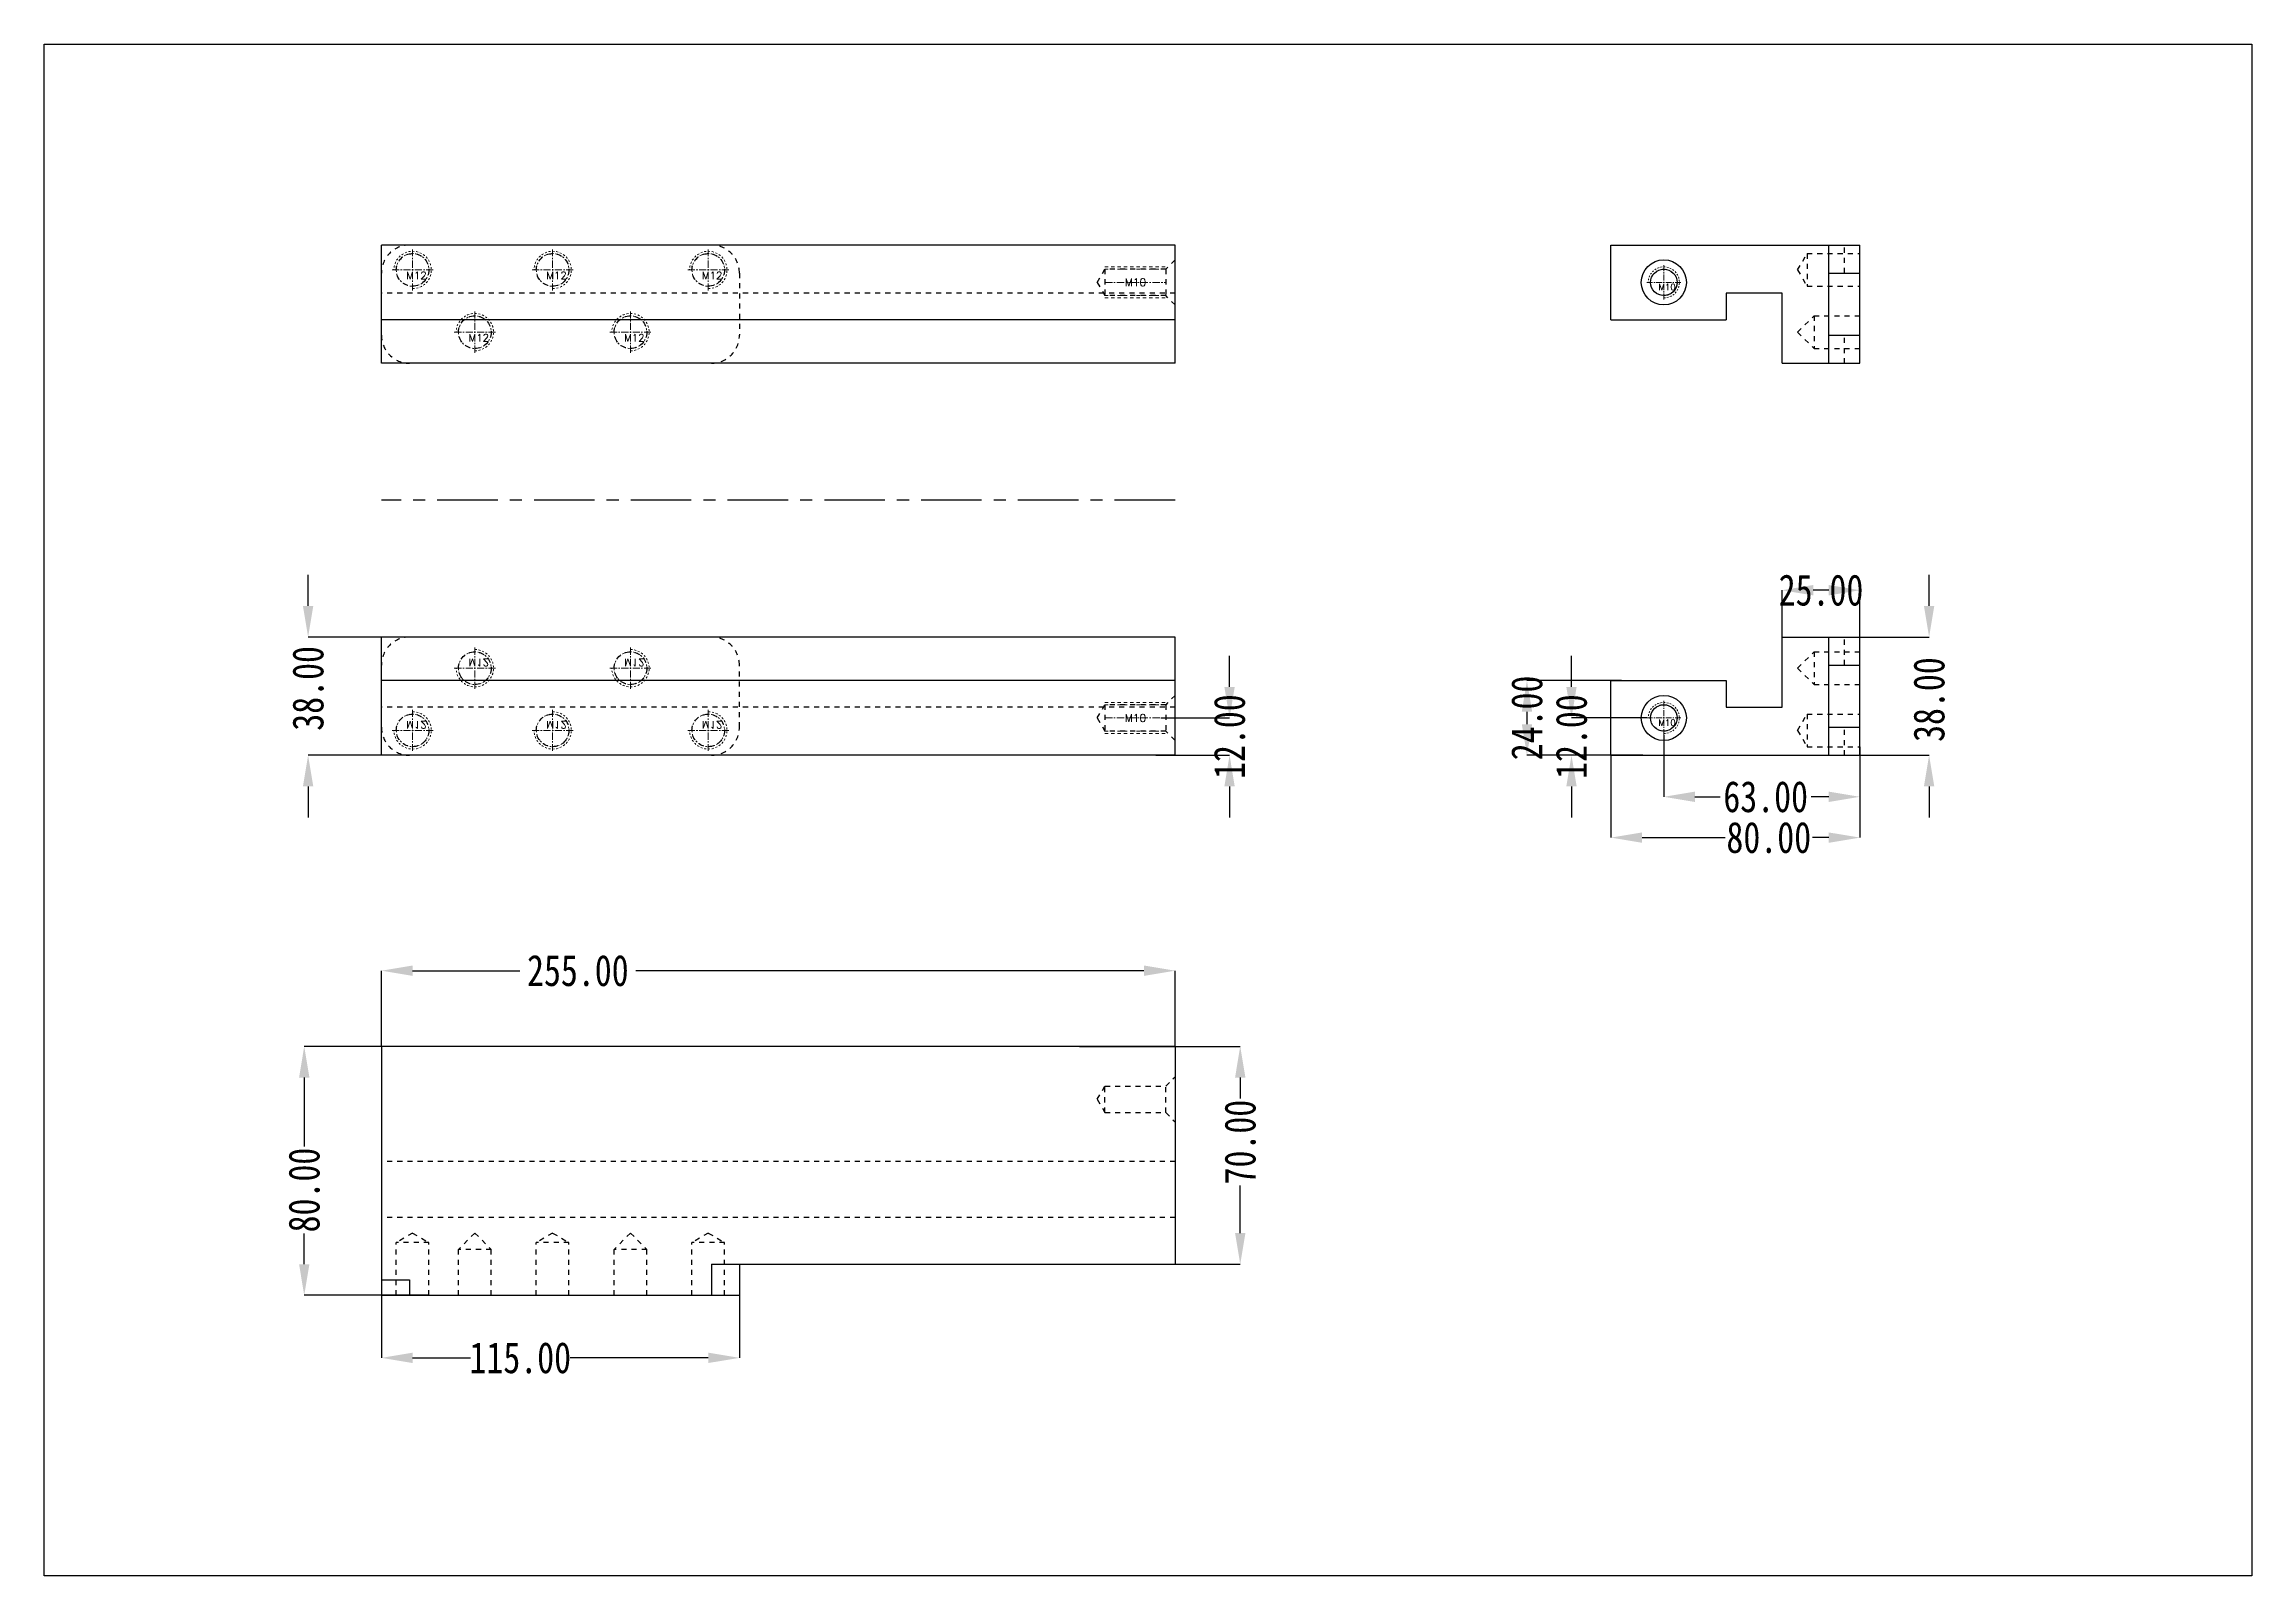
# Model space of a CAD drawing. Header units: millimetres. Extents: x -946 to 3963, y -10008 to 1396.
# Drawn here: x 1090 to 1800, y -7202 to -6709 of the extents above; entities that cross this region are included whole.
import ezdxf
from ezdxf.enums import TextEntityAlignment as Align

# ---------------------------------------------------------------- set-up
doc = ezdxf.new("R2010")
doc.units = ezdxf.units.MM
doc.header["$LTSCALE"] = 16.335
doc.header["$PDMODE"] = 3
doc.header["$PDSIZE"] = 0.3125
doc.linetypes.add('CENTER', pattern=[0.6, 0.375, -0.075, 0.075, -0.075])
doc.linetypes.add('HIDDEN', pattern=[0.2, 0.1, -0.1])
doc.layers.get('0').update_dxf_attribs({"linetype": 'CONTINUOUS'})
doc.layers.get('Defpoints').update_dxf_attribs({"linetype": 'CONTINUOUS'})
doc.layers.add('DEFAULT_2', color=8, linetype='HIDDEN')
doc.layers.add('screw', color=33, linetype='CONTINUOUS', lineweight=13)
doc.styles.get("Standard").update_dxf_attribs({"font": 'txt', "width": 0.8})
doc.styles.add('TXT', font='txt.shx', dxfattribs={"bigfont": 'gbcbig.shx'})
doc.dimstyles.new('11', dxfattribs={"dimtxt": 10, "dimasz": 10, "dimexe": 0, "dimexo": 0, "dimgap": 0, "dimtad": 0, "dimzin": 0, "dimdsep": 46, "dimtxsty": 'Standard', "dimcen": 0, "dimclrd": 4, "dimclre": 4, "dimclrt": 6, "dimazin": 0, "dimtfac": 1, "dimtofl": 0, "dimtmove": 0, "dimatfit": 3, "dimfxl": 0, "dimtolj": 1, "dimtzin": 0, "dimarcsym": 0})

# ---------------------------------------------------------------- blocks, each defined once
blk = doc.blocks.new('screw_m12_g')
at = {"layer": 'screw', "color": 1, "linetype": 'CENTER', "ltscale": 0.373186}
for p, q in [((-6.6, 0), (6.6, 0)), ((0, -6.6), (0, 6.6))]:
    blk.add_line(p, q, dxfattribs=at)
at = {"layer": 'screw', "linetype": 'HIDDEN', "ltscale": 0.373186}
blk.add_circle((0, 0), 5.25, dxfattribs=at)
at = {"layer": 'screw', "color": 92, "linetype": 'HIDDEN', "ltscale": 0.373186}
blk.add_arc((0, 0), 6, 270, 180, dxfattribs=at)
at = {"layer": 'screw', "color": 6, "style": 'TXT'}
blk.add_text('M12', height=2.4, dxfattribs=at).set_placement((-2.04, -3))
blk = doc.blocks.new('screw_m10_g')
at = {"layer": 'screw', "color": 1, "linetype": 'CENTER', "ltscale": 0.310989}
for p, q in [((-5.5, 0), (5.5, 0)), ((0, -5.5), (0, 5.5))]:
    blk.add_line(p, q, dxfattribs=at)
at = {"layer": 'screw', "color": 33, "linetype": 'HIDDEN', "ltscale": 0.310989}
blk.add_circle((0, 0), 4.25, dxfattribs=at)
at = {"layer": 'screw', "color": 92, "linetype": 'HIDDEN', "ltscale": 0.310989}
blk.add_arc((0, 0), 5, 270, 180, dxfattribs=at)
at = {"layer": 'screw', "color": 6, "style": 'TXT'}
blk.add_text('M10', height=2, dxfattribs=at).set_placement((-1.7, -2.5))
blk = doc.blocks.new('*D347')
at = {"color": 4, "lineweight": -2}
for p, q in [((1198.74, -7031.52), (1198.74, -7007.19)), ((1208.74, -7007.19), (1243.17, -7007.19)), ((1443.74, -7007.19), (1280.5, -7007.19)), ((1453.74, -7031.52), (1453.74, -7007.19))]:
    blk.add_line(p, q, dxfattribs=at)
at = {"color": 4}
for points in [[(1208.74, -7005.52), (1208.74, -7008.85), (1198.74, -7007.19)], [(1443.74, -7005.52), (1443.74, -7008.85), (1453.74, -7007.19)]]:
    blk.add_solid(points, dxfattribs=at)
at = {"layer": 'Defpoints', "color": 0}
for p in [(1198.74, -7007.19), (1198.74, -7031.52), (1453.74, -7031.52)]:
    blk.add_point(p, dxfattribs=at)
at = {"color": 6, "insert": (1261.83, -7007.19), "char_height": 10, "attachment_point": 5}
blk.add_mtext('\\A1;255.00', dxfattribs=at)
blk = doc.blocks.new('*D348')
at = {"color": 4, "lineweight": -2}
for p, q in [((1210.55, -7031.52), (1173.92, -7031.52)), ((1173.92, -7041.52), (1173.92, -7063.69)), ((1173.92, -7101.52), (1173.92, -7091.69)), ((1213.99, -7111.52), (1173.92, -7111.52))]:
    blk.add_line(p, q, dxfattribs=at)
at = {"color": 4}
for points in [[(1172.26, -7041.52), (1175.59, -7041.52), (1173.92, -7031.52)], [(1172.26, -7101.52), (1175.59, -7101.52), (1173.92, -7111.52)]]:
    blk.add_solid(points, dxfattribs=at)
at = {"layer": 'Defpoints', "color": 0}
for p in [(1210.55, -7031.52), (1173.92, -7111.52), (1213.99, -7111.52)]:
    blk.add_point(p, dxfattribs=at)
at = {"color": 6, "insert": (1173.92, -7077.69), "char_height": 10, "attachment_point": 5, "rotation": 90}
blk.add_mtext('\\A1;80.00', dxfattribs=at)
blk = doc.blocks.new('*D349')
at = {"color": 4, "lineweight": -2}
for p, q in [((1198.74, -7086.52), (1198.74, -7131.63)), ((1313.74, -7111.52), (1313.74, -7131.63)), ((1208.74, -7131.63), (1227.33, -7131.63)), ((1303.74, -7131.63), (1259.33, -7131.63))]:
    blk.add_line(p, q, dxfattribs=at)
at = {"color": 4}
for points in [[(1208.74, -7129.96), (1208.74, -7133.29), (1198.74, -7131.63)], [(1303.74, -7129.96), (1303.74, -7133.29), (1313.74, -7131.63)]]:
    blk.add_solid(points, dxfattribs=at)
at = {"layer": 'Defpoints', "color": 0}
for p in [(1198.74, -7086.52), (1313.74, -7111.52), (1198.74, -7131.63)]:
    blk.add_point(p, dxfattribs=at)
at = {"color": 6, "insert": (1243.33, -7131.63), "char_height": 10, "attachment_point": 5}
blk.add_mtext('\\A1;115.00', dxfattribs=at)
blk = doc.blocks.new('*D350')
at = {"color": 4, "lineweight": -2}
for p, q in [((1423, -7031.52), (1474.66, -7031.52)), ((1474.66, -7041.52), (1474.66, -7048.28)), ((1474.66, -7091.52), (1474.66, -7076.28)), ((1445.36, -7101.52), (1474.66, -7101.52))]:
    blk.add_line(p, q, dxfattribs=at)
at = {"color": 4}
for points in [[(1473, -7041.52), (1476.33, -7041.52), (1474.66, -7031.52)], [(1473, -7091.52), (1476.33, -7091.52), (1474.66, -7101.52)]]:
    blk.add_solid(points, dxfattribs=at)
at = {"layer": 'Defpoints', "color": 0}
for p in [(1423, -7031.52), (1445.36, -7101.52), (1474.66, -7101.52)]:
    blk.add_point(p, dxfattribs=at)
at = {"color": 6, "insert": (1474.66, -7062.28), "char_height": 10, "attachment_point": 5, "rotation": 90}
blk.add_mtext('\\A1;70.00', dxfattribs=at)
blk = doc.blocks.new('*D351')
at = {"color": 4, "lineweight": -2}
for p, q in [((1648.77, -6899.95), (1648.77, -6884.9)), ((1663.77, -6884.9), (1658.77, -6884.9)), ((1673.77, -6899.95), (1673.77, -6884.9))]:
    blk.add_line(p, q, dxfattribs=at)
at = {"color": 4}
for points in [[(1658.77, -6883.23), (1658.77, -6886.56), (1648.77, -6884.9)], [(1663.77, -6883.23), (1663.77, -6886.56), (1673.77, -6884.9)]]:
    blk.add_solid(points, dxfattribs=at)
at = {"layer": 'Defpoints', "color": 0}
for p in [(1648.77, -6884.9), (1648.77, -6899.95), (1673.77, -6899.95)]:
    blk.add_point(p, dxfattribs=at)
at = {"color": 6, "insert": (1661.27, -6884.9), "char_height": 10, "attachment_point": 5}
blk.add_mtext('\\A1;25.00', dxfattribs=at)
blk = doc.blocks.new('*D352')
at = {"color": 4, "lineweight": -2}
for p, q in [((1593.77, -6937.95), (1593.77, -6964.41)), ((1673.77, -6937.95), (1673.77, -6964.41)), ((1603.77, -6964.41), (1630.49, -6964.41)), ((1663.77, -6964.41), (1658.49, -6964.41))]:
    blk.add_line(p, q, dxfattribs=at)
at = {"color": 4}
for points in [[(1603.77, -6962.75), (1603.77, -6966.08), (1593.77, -6964.41)], [(1663.77, -6962.75), (1663.77, -6966.08), (1673.77, -6964.41)]]:
    blk.add_solid(points, dxfattribs=at)
at = {"layer": 'Defpoints', "color": 0}
for p in [(1593.77, -6937.95), (1673.77, -6937.95), (1593.77, -6964.41)]:
    blk.add_point(p, dxfattribs=at)
at = {"color": 6, "insert": (1644.49, -6964.41), "char_height": 10, "attachment_point": 5}
blk.add_mtext('\\A1;80.00', dxfattribs=at)
blk = doc.blocks.new('*D353')
at = {"color": 4, "lineweight": -2}
for p, q in [((1597.16, -6913.95), (1566.79, -6913.95)), ((1566.79, -6923.95), (1566.79, -6927.95)), ((1597.16, -6937.95), (1566.79, -6937.95))]:
    blk.add_line(p, q, dxfattribs=at)
at = {"color": 4}
for points in [[(1565.13, -6923.95), (1568.46, -6923.95), (1566.79, -6913.95)], [(1565.13, -6927.95), (1568.46, -6927.95), (1566.79, -6937.95)]]:
    blk.add_solid(points, dxfattribs=at)
at = {"layer": 'Defpoints', "color": 0}
for p in [(1597.16, -6913.95), (1566.79, -6937.95), (1597.16, -6937.95)]:
    blk.add_point(p, dxfattribs=at)
at = {"color": 6, "insert": (1566.79, -6925.95), "char_height": 10, "attachment_point": 5, "rotation": 90}
blk.add_mtext('\\A1;24.00', dxfattribs=at)
blk = doc.blocks.new('*D354')
at = {"color": 4, "lineweight": -2}
for p, q in [((1696.01, -6889.95), (1696.01, -6879.95)), ((1661.27, -6899.95), (1696.01, -6899.95)), ((1661.27, -6937.95), (1696.01, -6937.95)), ((1696.01, -6947.95), (1696.01, -6957.95))]:
    blk.add_line(p, q, dxfattribs=at)
at = {"color": 4}
for points in [[(1694.34, -6889.95), (1697.67, -6889.95), (1696.01, -6899.95)], [(1694.34, -6947.95), (1697.67, -6947.95), (1696.01, -6937.95)]]:
    blk.add_solid(points, dxfattribs=at)
at = {"layer": 'Defpoints', "color": 0}
for p in [(1661.27, -6899.95), (1661.27, -6937.95), (1696.01, -6937.95)]:
    blk.add_point(p, dxfattribs=at)
at = {"color": 6, "insert": (1696.01, -6920.05), "char_height": 10, "attachment_point": 5, "rotation": 90}
blk.add_mtext('\\A1;38.00', dxfattribs=at)
blk = doc.blocks.new('*D454')
at = {"color": 4, "lineweight": -2}
for p, q in [((1471.24, -6915.95), (1471.24, -6905.95)), ((1449.1, -6925.95), (1471.24, -6925.95)), ((1447.57, -6937.95), (1471.24, -6937.95)), ((1471.24, -6947.95), (1471.24, -6957.95))]:
    blk.add_line(p, q, dxfattribs=at)
at = {"color": 4}
for points in [[(1469.57, -6915.95), (1472.9, -6915.95), (1471.24, -6925.95)], [(1469.57, -6947.95), (1472.9, -6947.95), (1471.24, -6937.95)]]:
    blk.add_solid(points, dxfattribs=at)
at = {"layer": 'Defpoints', "color": 0}
for p in [(1449.1, -6925.95), (1447.57, -6937.95), (1471.24, -6937.95)]:
    blk.add_point(p, dxfattribs=at)
at = {"color": 6, "insert": (1471.24, -6931.95), "char_height": 10, "attachment_point": 5, "rotation": 90}
blk.add_mtext('\\A1;12.00', dxfattribs=at)
blk = doc.blocks.new('*D455')
at = {"color": 4, "lineweight": -2}
for p, q in [((1175.17, -6889.95), (1175.17, -6879.95)), ((1198.74, -6899.95), (1175.17, -6899.95)), ((1198.74, -6937.95), (1175.17, -6937.95)), ((1175.17, -6947.95), (1175.17, -6957.95))]:
    blk.add_line(p, q, dxfattribs=at)
at = {"color": 4}
for points in [[(1173.5, -6889.95), (1176.83, -6889.95), (1175.17, -6899.95)], [(1173.5, -6947.95), (1176.83, -6947.95), (1175.17, -6937.95)]]:
    blk.add_solid(points, dxfattribs=at)
at = {"layer": 'Defpoints', "color": 0}
for p in [(1198.74, -6899.95), (1175.17, -6937.95), (1198.74, -6937.95)]:
    blk.add_point(p, dxfattribs=at)
at = {"color": 6, "insert": (1175.17, -6916.45), "char_height": 10, "attachment_point": 5, "rotation": 90}
blk.add_mtext('\\A1;38.00', dxfattribs=at)
blk = doc.blocks.new('*D456')
at = {"color": 4, "lineweight": -2}
for p, q in [((1610.77, -6931.45), (1610.77, -6951.3)), ((1673.77, -6935.2), (1673.77, -6951.3)), ((1620.77, -6951.3), (1628.83, -6951.3)), ((1663.77, -6951.3), (1658.16, -6951.3))]:
    blk.add_line(p, q, dxfattribs=at)
at = {"color": 4}
for points in [[(1620.77, -6949.63), (1620.77, -6952.96), (1610.77, -6951.3)], [(1663.77, -6949.63), (1663.77, -6952.96), (1673.77, -6951.3)]]:
    blk.add_solid(points, dxfattribs=at)
at = {"layer": 'Defpoints', "color": 0}
for p in [(1610.77, -6931.45), (1673.77, -6935.2), (1673.77, -6951.3)]:
    blk.add_point(p, dxfattribs=at)
at = {"color": 6, "insert": (1643.49, -6951.3), "char_height": 10, "attachment_point": 5}
blk.add_mtext('\\A1;63.00', dxfattribs=at)
blk = doc.blocks.new('*D457')
at = {"color": 4, "lineweight": -2}
for p, q in [((1581.1, -6915.95), (1581.1, -6905.95)), ((1605.27, -6925.95), (1581.1, -6925.95)), ((1603.98, -6937.95), (1581.1, -6937.95)), ((1581.1, -6947.95), (1581.1, -6957.95))]:
    blk.add_line(p, q, dxfattribs=at)
at = {"color": 4}
for points in [[(1579.43, -6915.95), (1582.76, -6915.95), (1581.1, -6925.95)], [(1579.43, -6947.95), (1582.76, -6947.95), (1581.1, -6937.95)]]:
    blk.add_solid(points, dxfattribs=at)
at = {"layer": 'Defpoints', "color": 0}
for p in [(1605.27, -6925.95), (1581.1, -6937.95), (1603.98, -6937.95)]:
    blk.add_point(p, dxfattribs=at)
at = {"color": 6, "insert": (1581.1, -6931.95), "char_height": 10, "attachment_point": 5, "rotation": 90}
blk.add_mtext('\\A1;12.00', dxfattribs=at)

msp = doc.modelspace()

# ---------------------------------------------------------------- linework, layer by layer
at = {"color": 7, "linetype": 'Continuous'}
for p, q in [((1453.738, -6773.951), (1198.738, -6773.951)), ((1198.738, -6811.951), (1198.738, -6773.951)), ((1453.738, -6811.951), (1453.738, -6773.951)), ((1593.768, -6797.951), (1593.768, -6773.951)), ((1593.768, -6773.951), (1673.768, -6773.951)), ((1663.768, -6811.951), (1663.768, -6773.951)), ((1673.768, -6811.951), (1673.768, -6773.951)), ((1663.768, -6782.951), (1673.768, -6782.951)), ((1630.768, -6789.451), (1630.768, -6797.951)), ((1648.768, -6789.451), (1630.768, -6789.451)), ((1648.768, -6811.951), (1648.768, -6789.451)), ((1453.738, -6797.951), (1198.738, -6797.951)), ((1593.768, -6797.951), (1630.768, -6797.951)), ((1663.768, -6802.951), (1673.768, -6802.951)), ((1453.738, -6811.951), (1198.738, -6811.951)), ((1648.768, -6811.951), (1673.768, -6811.951)), ((1453.738, -6899.951), (1198.738, -6899.951)), ((1198.738, -6937.951), (1198.738, -6899.951)), ((1453.738, -6937.951), (1453.738, -6899.951)), ((1648.768, -6922.451), (1648.768, -6899.951)), ((1648.768, -6899.951), (1673.768, -6899.951)), ((1663.768, -6937.951), (1663.768, -6899.951)), ((1673.768, -6937.951), (1673.768, -6899.951)), ((1663.768, -6908.951), (1673.768, -6908.951)), ((1453.738, -6913.951), (1198.738, -6913.951)), ((1593.768, -6937.951), (1593.768, -6913.951)), ((1593.768, -6913.951), (1630.768, -6913.951)), ((1630.768, -6913.951), (1630.768, -6922.451)), ((1630.768, -6922.451), (1648.768, -6922.451)), ((1663.768, -6928.951), (1673.768, -6928.951)), ((1453.738, -6937.951), (1198.738, -6937.951)), ((1593.768, -6937.951), (1673.768, -6937.951)), ((1453.738, -7031.517), (1198.738, -7031.517)), ((1198.738, -7031.517), (1198.738, -7111.517)), ((1453.738, -7031.517), (1453.738, -7101.517)), ((1198.738, -7106.517), (1207.738, -7106.517)), ((1207.738, -7106.517), (1207.738, -7111.517)), ((1304.738, -7101.517), (1453.738, -7101.517)), ((1304.738, -7101.517), (1304.738, -7111.517)), ((1313.738, -7101.517), (1313.738, -7111.517)), ((1198.738, -7111.517), (1313.738, -7111.517))]:
    msp.add_line(p, q, dxfattribs=at)
at = {"color": 1, "linetype": 'CENTER', "ltscale": 3.172084}
msp.add_line((1453.738, -6855.951), (1198.738, -6855.951), dxfattribs=at)
msp.add_lwpolyline([(1090.355, -6709.378), (1799.701, -6709.378), (1799.701, -7201.696), (1090.355, -7201.696)], close=True)
at = {"color": 7, "linetype": 'Continuous'}
for centre, radius in [((1610.768, -6785.951), 7.25), ((1610.768, -6785.951), 4.25), ((1610.768, -6925.951), 7.25), ((1610.768, -6925.951), 4.25)]:
    msp.add_circle(centre, radius, dxfattribs=at)
at = {"layer": 'DEFAULT_2', "color": 8, "linetype": 'HIDDEN'}
for p, q in [((1668.768, -6782.951), (1668.768, -6773.951)), ((1453.738, -6778.701), (1450.738, -6781.701)), ((1653.768, -6781.951), (1656.799, -6776.701)), ((1656.799, -6776.701), (1656.799, -6787.201)), ((1656.799, -6776.701), (1673.768, -6776.701)), ((1313.738, -6782.951), (1313.738, -6802.951)), ((1428.738, -6785.951), (1431.192, -6781.701)), ((1428.738, -6785.951), (1431.192, -6790.201)), ((1450.738, -6781.701), (1431.192, -6781.701)), ((1431.192, -6781.701), (1431.192, -6790.201)), ((1450.738, -6781.701), (1450.738, -6790.201)), ((1653.768, -6781.951), (1656.799, -6787.201)), ((1656.799, -6787.201), (1673.768, -6787.201)), ((1453.738, -6789.451), (1198.738, -6789.451)), ((1450.738, -6790.201), (1431.192, -6790.201)), ((1453.738, -6793.201), (1450.738, -6790.201)), ((1653.768, -6801.951), (1659.018, -6796.701)), ((1653.768, -6801.951), (1659.018, -6807.201)), ((1659.018, -6796.701), (1659.018, -6807.201)), ((1659.018, -6796.701), (1673.768, -6796.701)), ((1659.018, -6807.201), (1673.768, -6807.201)), ((1668.768, -6811.951), (1668.768, -6802.951)), ((1668.768, -6908.951), (1668.768, -6899.951)), ((1313.738, -6928.951), (1313.738, -6908.951)), ((1653.768, -6909.951), (1659.018, -6904.701)), ((1659.018, -6904.701), (1659.018, -6915.201)), ((1659.018, -6904.701), (1673.768, -6904.701)), ((1653.768, -6909.951), (1659.018, -6915.201)), ((1659.018, -6915.201), (1673.768, -6915.201)), ((1453.738, -6922.451), (1198.738, -6922.451)), ((1428.738, -6925.951), (1431.192, -6921.701)), ((1450.738, -6921.701), (1431.192, -6921.701)), ((1431.192, -6921.701), (1431.192, -6930.201)), ((1453.738, -6918.701), (1450.738, -6921.701)), ((1450.738, -6921.701), (1450.738, -6930.201)), ((1428.738, -6925.951), (1431.192, -6930.201)), ((1450.738, -6930.201), (1431.192, -6930.201)), ((1453.738, -6933.201), (1450.738, -6930.201)), ((1653.768, -6929.951), (1656.799, -6924.701)), ((1653.768, -6929.951), (1656.799, -6935.201)), ((1656.799, -6924.701), (1656.799, -6935.201)), ((1656.799, -6924.701), (1673.768, -6924.701)), ((1668.768, -6937.951), (1668.768, -6928.951)), ((1656.799, -6935.201), (1673.768, -6935.201)), ((1450.738, -7044.267), (1453.738, -7041.267)), ((1428.738, -7048.517), (1431.192, -7044.267)), ((1428.738, -7048.517), (1431.192, -7052.767)), ((1431.192, -7044.267), (1450.738, -7044.267)), ((1431.192, -7052.767), (1431.192, -7044.267)), ((1450.738, -7052.767), (1450.738, -7044.267)), ((1431.192, -7052.767), (1450.738, -7052.767)), ((1450.738, -7052.767), (1453.738, -7055.767)), ((1453.738, -7068.517), (1198.738, -7068.517)), ((1453.738, -7086.517), (1198.738, -7086.517)), ((1208.738, -7091.517), (1203.488, -7094.548)), ((1208.738, -7091.517), (1213.988, -7094.548)), ((1228.738, -7091.517), (1223.488, -7096.767)), ((1228.738, -7091.517), (1233.988, -7096.767)), ((1253.738, -7091.517), (1248.488, -7094.548)), ((1253.738, -7091.517), (1258.988, -7094.548)), ((1278.738, -7091.517), (1273.488, -7096.767)), ((1278.738, -7091.517), (1283.988, -7096.767)), ((1303.738, -7091.517), (1298.488, -7094.548)), ((1303.738, -7091.517), (1308.988, -7094.548)), ((1213.988, -7094.548), (1203.488, -7094.548)), ((1203.488, -7111.517), (1203.488, -7094.548)), ((1213.988, -7111.517), (1213.988, -7094.548)), ((1233.988, -7096.767), (1223.488, -7096.767)), ((1223.488, -7111.517), (1223.488, -7096.767)), ((1233.988, -7111.517), (1233.988, -7096.767)), ((1258.988, -7094.548), (1248.488, -7094.548)), ((1248.488, -7111.517), (1248.488, -7094.548)), ((1258.988, -7111.517), (1258.988, -7094.548)), ((1283.988, -7096.767), (1273.488, -7096.767)), ((1273.488, -7111.517), (1273.488, -7096.767)), ((1283.988, -7111.517), (1283.988, -7096.767)), ((1308.988, -7094.548), (1298.488, -7094.548)), ((1298.488, -7111.517), (1298.488, -7094.548)), ((1308.988, -7111.517), (1308.988, -7094.548))]:
    msp.add_line(p, q, dxfattribs=at)
for centre in [(1208.738, -6781.951), (1253.738, -6781.951), (1303.738, -6781.951), (1228.738, -6801.951), (1278.738, -6801.951), (1228.738, -6909.951), (1278.738, -6909.951), (1208.738, -6929.951), (1253.738, -6929.951), (1303.738, -6929.951)]:
    msp.add_circle(centre, 5.25, dxfattribs=at)
for centre, start, end in [((1207.738, -6782.951), 90, 180), ((1304.738, -6782.951), 0, 90), ((1207.738, -6802.951), 180, 270), ((1304.738, -6802.951), 270, 0), ((1207.738, -6908.951), 90, 180), ((1304.738, -6908.951), 0, 90), ((1207.738, -6928.951), 180, 270), ((1304.738, -6928.951), 270, 0)]:
    msp.add_arc(centre, 9, start, end, dxfattribs=at)
at = {"layer": 'screw', "color": 92, "linetype": 'HIDDEN', "ltscale": 0.621977}
for p, q in [((1431.192, -6780.951), (1450.738, -6780.951)), ((1431.192, -6790.951), (1450.738, -6790.951)), ((1431.192, -6920.951), (1450.738, -6920.951)), ((1431.192, -6930.951), (1450.738, -6930.951))]:
    msp.add_line(p, q, dxfattribs=at)
at = {"layer": 'screw', "color": 8, "linetype": 'HIDDEN', "ltscale": 0.621977}
for p, q in [((1431.192, -6781.701), (1450.738, -6781.701)), ((1431.192, -6790.201), (1450.738, -6790.201)), ((1431.192, -6921.701), (1450.738, -6921.701)), ((1431.192, -6930.201), (1450.738, -6930.201))]:
    msp.add_line(p, q, dxfattribs=at)
at = {"layer": 'screw', "color": 1, "linetype": 'CENTER', "ltscale": 0.388736}
for p, q in [((1431.192, -6785.951), (1450.738, -6785.951)), ((1431.192, -6925.951), (1450.738, -6925.951))]:
    msp.add_line(p, q, dxfattribs=at)

# ---------------------------------------------------------------- block references
at = {"layer": 'screw'}
for name, p in [('screw_m12_g', (1208.738, -6781.951)), ('screw_m12_g', (1253.738, -6781.951)), ('screw_m12_g', (1303.738, -6781.951)), ('screw_m10_g', (1610.768, -6785.951)), ('screw_m12_g', (1228.738, -6801.951)), ('screw_m12_g', (1278.738, -6801.951)), ('screw_m10_g', (1610.768, -6925.951))]:
    msp.add_blockref(name, p, dxfattribs=at)
at = {"layer": 'screw', "xscale": -1, "rotation": 180}
for p in [(1228.738, -6909.951), (1278.738, -6909.951), (1208.738, -6929.951), (1253.738, -6929.951), (1303.738, -6929.951)]:
    msp.add_blockref('screw_m12_g', p, dxfattribs=at)

# ---------------------------------------------------------------- texts
at = {"layer": 'screw', "color": 6, "linetype": 'HIDDEN', "ltscale": 0.621977, "style": 'TXT'}
for p in [(1440.965, -6785.951), (1440.965, -6925.951)]:
    msp.add_text('M10', height=2.5, dxfattribs=at).set_placement(p, align=Align.MIDDLE)

# ---------------------------------------------------------------- dimensions: what is measured, and where the dimension line sits
for base, p1, p2, picture, middle in [((1175.168, -6937.951), (1198.738, -6899.951), (1198.738, -6937.951), '*D455', (1175.168, -6916.451)), ((1696.007, -6937.951), (1661.268, -6899.951), (1661.268, -6937.951), '*D354', (1696.007, -6920.052)), ((1471.236, -6937.951), (1449.103, -6925.951), (1447.57, -6937.951), '*D454', (1471.236, -6931.951)), ((1566.795, -6937.951), (1597.161, -6913.951), (1597.161, -6937.951), '*D353', (1566.795, -6925.951)), ((1581.095, -6937.951), (1605.268, -6925.951), (1603.982, -6937.951), '*D457', (1581.095, -6931.951)), ((1173.925, -7111.517), (1210.553, -7031.517), (1213.988, -7111.517), '*D348', (1173.925, -7077.69)), ((1474.664, -7101.517), (1422.998, -7031.517), (1445.361, -7101.517), '*D350', (1474.664, -7062.279))]:
    dim = msp.add_linear_dim(base=base, p1=p1, p2=p2, angle=90, dimstyle='11')
    dim.commit()
    dim.dimension.update_dxf_attribs({"geometry": picture, "text_midpoint": middle, "dimtype": 160})
for base, p1, p2, picture, middle in [((1648.768, -6884.897), (1673.768, -6899.951), (1648.768, -6899.951), '*D351', (1661.268, -6884.897)), ((1673.768, -6951.297), (1610.768, -6931.451), (1673.768, -6935.201), '*D456', (1643.493, -6951.297)), ((1593.768, -6964.415), (1673.768, -6937.951), (1593.768, -6937.951), '*D352', (1644.49, -6964.415)), ((1198.738, -7007.187), (1453.738, -7031.517), (1198.738, -7031.517), '*D347', (1261.833, -7007.187)), ((1198.738, -7131.627), (1313.738, -7111.517), (1198.738, -7086.517), '*D349', (1243.326, -7131.627))]:
    dim = msp.add_linear_dim(base=base, p1=p1, p2=p2, dimstyle='11')
    dim.commit()
    dim.dimension.update_dxf_attribs({"geometry": picture, "text_midpoint": middle, "dimtype": 160})

doc.saveas('drawing.dxf')
